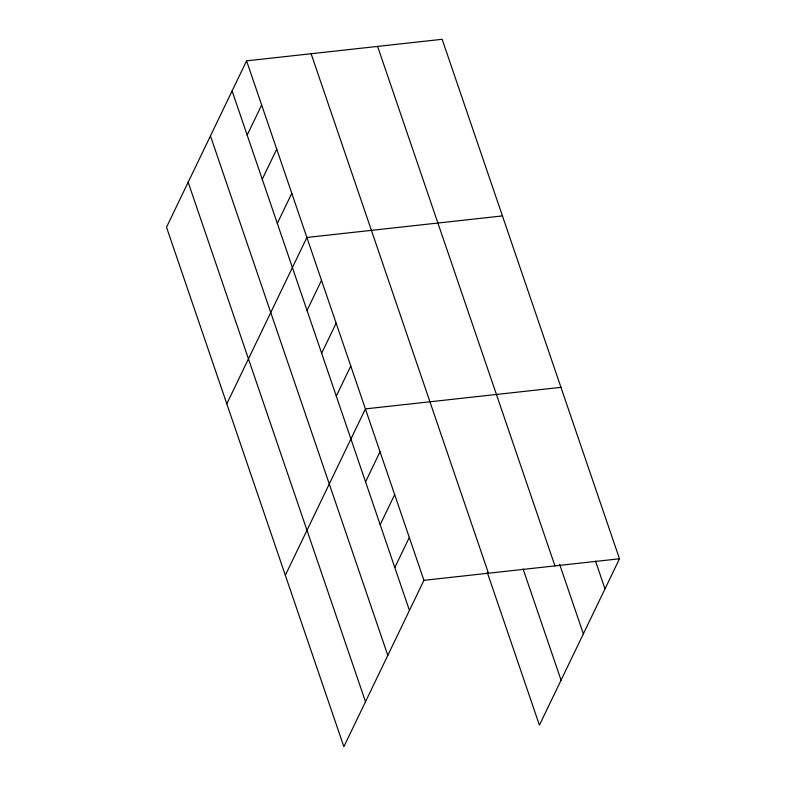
<?xml version="1.0" encoding="UTF-8"?>
<svg xmlns="http://www.w3.org/2000/svg" width="786" height="786" viewBox="0 0 786 786"><rect width="100%" height="100%" fill="white"/><g stroke="black" fill="none" stroke-linecap="round" stroke-linejoin="round"><path stroke-width="1.18" d="M246.578 60.846L166.514 227.223L343.855 746.7L423.929 580.323L246.578 60.846L442.145 39.3L619.486 558.777L539.422 725.154L487.222 572.257M247.177 135.094L261.659 105M262.249 179.247L276.731 149.153M277.32 223.401L291.803 193.317M226.81 403.847L306.884 237.47L502.441 215.924M307.031 310.421L321.513 280.327M321.661 353.278L336.143 323.184M336.29 396.134L350.772 366.04M285.328 575.273L365.402 408.897L560.968 387.351M365.549 481.847L380.031 451.754M380.188 524.704L394.67 494.61M394.818 567.561L409.3 537.467M423.929 580.323L619.486 558.777M595.513 561.066L605.004 588.871M559.632 564.348L583.359 633.84M377.604 46.413L554.955 565.891M523.103 568.985L561.066 680.185M311.118 53.733L488.46 573.21M232.096 90.94L409.447 610.417M210.452 135.909L387.803 655.386M188.159 182.244L365.5 701.731"/></g></svg>
